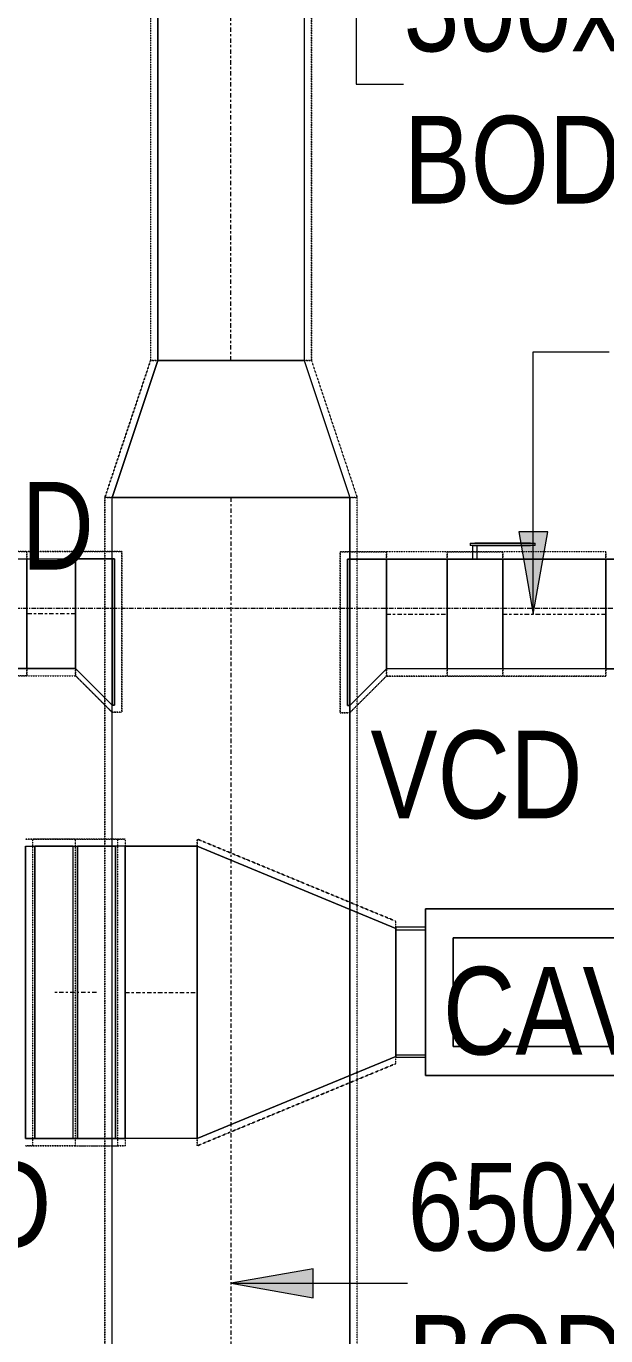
# Model space of a CAD drawing. Header units: inches. Extents: x -83664 to 20107, y -47222 to 19398.
# Drawn here: x -5834 to -4249, y -11756 to -8171 of the extents above; entities that cross this region are included whole.
import ezdxf

# ---------------------------------------------------------------- set-up
doc = ezdxf.new("R2010")
doc.units = ezdxf.units.IN
doc.header["$MEASUREMENT"] = 0
for name, pattern in [('Center', [29.999999, 12, -6, 6, -6]), ('Grid Line', [22.225, 12.7, -3.175, 3.175, -3.175]), ('Hidden 0_50', [1.0584, 0.5292, -0.5292])]:
    doc.linetypes.add(name, pattern=pattern)
for name, color, linetype, lineweight in [('G-ANNO-TEXT', 7, 'Continuous', 9), ('M-EQPM', 7, 'Continuous', 18), ('M-HVAC-DUCT-CNTR', 7, 'Center', 9), ('M-HVAC-DUCT-IDEN', 7, 'Continuous', 18), ('S-GRID', 7, 'Continuous', 9)]:
    doc.layers.add(name, color=color, linetype=linetype, lineweight=lineweight)
doc.layers.add('M-HVAC-DUCT', color=7, linetype='Continuous', lineweight=9, true_color=0xffe97f)
doc.styles.add('Arial Narrow_21', font='ARIALN.TTF', dxfattribs={"height": 240})

# ---------------------------------------------------------------- blocks, each defined once
blk = doc.blocks.new('M_Rec Tap - Beveled - Standard-8199963-FIRST FLOOR AC CONDITIONING LAYOUT - PART A')
at = {"layer": 'M-HVAC-DUCT', "color": 30, "true_color": 0xff7f00}
for p, q in [((0, 250), (-6.096, 250)), ((-6.096, -150), (-6.096, 250)), ((-6.096, 250), (-6.096, -150)), ((-6.096, 250), (0, 250)), ((100, 150), (0, 250)), ((100, 150), (0, 250)), ((100, 150), (100, -150)), ((100, -150), (100, 150)), ((-6.096, -150), (100, -150)), ((100, -150), (-6.096, -150))]:
    blk.add_line(p, q, dxfattribs=at)
blk = doc.blocks.new('M_Rec to Rnd Transition - Angle - 60 Degree-8295910-FIRST FLOOR AC CONDITIONING LAYOUT - PART A')
at = {"layer": 'M-HVAC-DUCT', "color": 30, "true_color": 0xff7f00}
for p, q in [((0, 150), (86.6, 150)), ((86.6, 150), (0, 150)), ((0, 150), (0, -150)), ((0, -150), (0, 150)), ((86.6, 0), (86.6, 150)), ((86.6, 0), (86.6, 150)), ((86.6, -150), (86.6, 0)), ((86.6, -150), (86.6, 0)), ((0, -150), (86.6, -150)), ((86.6, -150), (0, -150))]:
    blk.add_line(p, q, dxfattribs=at)
blk = doc.blocks.new('M_Rec Tap - Beveled - Standard-7691817-FIRST FLOOR AC CONDITIONING LAYOUT - PART A')
at = {"layer": 'M-HVAC-DUCT', "color": 30, "true_color": 0xff7f00}
for p, q in [((100, 150), (-6.096, 150)), ((-6.096, 150), (100, 150)), ((-6.096, 150), (-6.096, -250)), ((-6.096, -250), (-6.096, 150)), ((100, 150), (100, -150)), ((100, -150), (100, 150)), ((0, -250), (100, -150)), ((0, -250), (100, -150)), ((-6.096, -250), (0, -250)), ((0, -250), (-6.096, -250))]:
    blk.add_line(p, q, dxfattribs=at)
blk = doc.blocks.new('TEMW-ME-DMP-Volume Control Damper - Standard-7399628-FIRST FLOOR AC CONDITIONING LAYOUT - PART A')
at = {"layer": 'M-HVAC-DUCT', "color": 30, "true_color": 0xff7f00}
for p, q in [((-165.1, 188.1), (-165.1, 194.4)), ((-152.4, 194.4), (-165.1, 194.4)), ((-165.1, 188.1), (-152.4, 188.1)), ((0, 194.4), (-152.4, 194.4)), ((-152.4, 194.4), (0, 194.4)), ((0, 188.1), (-152.4, 188.1)), ((-152.4, 188.1), (0, 188.1)), ((-6.4, 150), (-6.4, 188.1)), ((6.3, 188.1), (-6.4, 188.1)), ((6.3, 188.1), (-6.4, 188.1)), ((12.7, 194.4), (0, 194.4)), ((0, 188.1), (12.7, 188.1)), ((6.3, 188.1), (6.3, 150)), ((12.7, 194.4), (12.7, 188.1)), ((-76.2, 150), (-76.2, -150)), ((-76.2, -150), (-76.2, 150)), ((76.2, 150), (-76.2, 150)), ((-76.2, 150), (76.2, 150)), ((-76.2, 150), (76.2, 150)), ((-6.4, 150), (6.3, 150)), ((-6.4, 150), (6.3, 150)), ((76.2, 150), (76.2, -150)), ((76.2, -150), (76.2, 150)), ((-76.2, -150), (76.2, -150)), ((-76.2, -150), (76.2, -150)), ((-76.2, -150), (76.2, -150))]:
    blk.add_line(p, q, dxfattribs=at)
blk = doc.blocks.new('CAV - CAV-28-9301357-FIRST FLOOR AC CONDITIONING LAYOUT - PART A')
at = {"layer": 'M-EQPM', "color": 6, "true_color": 0xff00ff}
for p, q in [((500, 228.5), (-500, 228.5)), ((-500, 228.5), (-500, -228.5)), ((-500, -228.5), (-500, 228.5)), ((-500, 228.5), (500, 228.5)), ((500, -228.5), (500, 228.5)), ((500, 228.5), (500, -228.5)), ((-500, 178), (-581.8, 178)), ((-581.8, 178), (-581.8, -178)), ((-581.8, 178), (-581.8, -178)), ((-500, 171.3), (-581.8, 171.3)), ((-581.8, -169.7), (-581.8, 171.3)), ((-581.8, -169.7), (-581.8, 171.3)), ((-500, -178), (-500, 178)), ((-500, -178), (-500, 178)), ((-500, 171.3), (-500, -169.7)), ((-500, 171.3), (-500, -169.7)), ((-425, -148.8), (-425, 148.3)), ((-425, 148.3), (425, 148.3)), ((425, 148.3), (-425, 148.3)), ((-425, 148.3), (-425, -148.8)), ((425, 148.3), (425, -148.8)), ((425, -148.8), (425, 148.3)), ((581.8, 178), (500, 178)), ((500, 178), (500, -178)), ((500, 178), (500, -178)), ((581.8, 171.3), (500, 171.3)), ((500, -169.7), (500, 171.3)), ((500, -169.7), (500, 171.3)), ((581.8, -178), (581.8, 178)), ((581.8, -178), (581.8, 178)), ((581.8, 171.3), (581.8, -169.7)), ((581.8, 171.3), (581.8, -169.7)), ((-581.8, -169.7), (-500, -169.7)), ((-581.8, -178), (-500, -178)), ((425, -148.8), (-425, -148.8)), ((-425, -148.8), (425, -148.8)), ((500, -169.7), (581.8, -169.7)), ((500, -178), (581.8, -178)), ((-500, -228.5), (500, -228.5)), ((500, -228.5), (-500, -228.5)), ((-183.8, -228.5), (-403.8, -228.5)), ((-403.8, -228.5), (-183.8, -228.5)), ((-403.8, -228.5), (-403.8, -283.2)), ((-403.8, -228.5), (-403.8, -283.2)), ((-183.8, -283.2), (-183.8, -228.5)), ((-183.8, -228.5), (-183.8, -283.2)), ((-183.8, -283.2), (-403.8, -283.2)), ((-403.8, -283.2), (-183.8, -283.2))]:
    blk.add_line(p, q, dxfattribs=at)
blk = doc.blocks.new('M_Rectangular to Round Transition - Angle - 45 Degree-8296188-FIRST FLOOR AC CONDITIONING LAYOUT - PART A')
at = {"layer": 'M-HVAC-DUCT', "color": 6, "true_color": 0xff00ff}
for p, q in [((0, 400), (543.2, 175)), ((543.2, 175), (0, 400)), ((0, 400), (0, -400)), ((0, -400), (0, 400)), ((543.2, 0), (543.2, 175)), ((543.2, 0), (543.2, 175)), ((543.2, -175), (543.2, 0)), ((543.2, -175), (543.2, 0)), ((0, -400), (543.2, -175)), ((543.2, -175), (0, -400))]:
    blk.add_line(p, q, dxfattribs=at)
blk = doc.blocks.new('M_Rec Transition - Length - Standard-9384283-FIRST FLOOR AC CONDITIONING LAYOUT - PART A')
at = {"layer": 'M-HVAC-DUCT', "color": 30, "true_color": 0xff7f00}
for p, q in [((0, 200), (375, 325)), ((0, 200), (375, 325)), ((375, -325), (375, 325)), ((375, 325), (375, -325)), ((0, 200), (0, -200)), ((0, -200), (0, 200)), ((0, -200), (375, -325)), ((375, -325), (0, -200))]:
    blk.add_line(p, q, dxfattribs=at)
blk = doc.blocks.new('M_Rectangular Elbow - Radius - 0_75 W-9516553-FIRST FLOOR AC CONDITIONING LAYOUT - PART A')
at = {"layer": 'M-HVAC-DUCT', "color": 6, "true_color": 0xff00ff}
for p, q in [((145762.4, 87156.2), (145762.4, 87956.2)), ((145762.4, 87956.2), (145866.5, 87956.2)), ((145892.6, 87956.2), (145762.4, 87956.2)), ((145866.5, 87956.2), (145866.5, 87156.2)), ((145892.6, 87956.2), (145866.5, 87956.2)), ((145892.6, 87156.2), (145892.6, 87956.2)), ((145892.6, 87956.2), (145892.6, 87156.2)), ((145866.5, 87156.2), (145762.4, 87156.2)), ((145892.6, 87156.2), (145762.4, 87156.2)), ((145866.5, 87156.2), (145892.6, 87156.2))]:
    blk.add_line(p, q, dxfattribs=at)
blk = doc.blocks.new('TEMW-SMBZ-HO-BM-HVAC-00002_rvt-1-FIRST FLOOR AC CONDITIONING LAYOUT - PART A')
at = {"layer": 'M-HVAC-DUCT', "color": 30, "linetype": 'Hidden 0_50', "true_color": 0xff7f00}
for p, q in [((145962.3, 94357.5), (145962.3, 89286)), ((145962.3, 94357.5), (145962.3, 89286)), ((146402.3, 89286), (146402.3, 94357.5)), ((146402.3, 94357.5), (146402.3, 89286)), ((145962.3, 89286), (145837.3, 88911)), ((145837.3, 88911), (145962.3, 89286)), ((146402.3, 89286), (145962.3, 89286)), ((145962.3, 89286), (146402.3, 89286)), ((146402.3, 89286), (145962.3, 89286)), ((145962.3, 89286), (146402.3, 89286)), ((146402.3, 89286), (146527.3, 88911)), ((146402.3, 89286), (146527.3, 88911)), ((145837.3, 88911), (146527.3, 88911)), ((146527.3, 88911), (145837.3, 88911)), ((145837.3, 88911), (145837.3, 84534.1)), ((145837.3, 84534.1), (145837.3, 88911)), ((145837.3, 88911), (146527.3, 88911)), ((146527.3, 88911), (145837.3, 88911)), ((146527.3, 84534.1), (146527.3, 88911)), ((146527.3, 84534.1), (146527.3, 88911)), ((145624.3, 88763.1), (145471.9, 88763.1)), ((145471.9, 88763.1), (145624.3, 88763.1)), ((145624.3, 88423.1), (145624.3, 88763.1)), ((145624.3, 88763.1), (145624.3, 88423.1)), ((145624.3, 88763.1), (145624.3, 88423.1)), ((145624.3, 88423.1), (145624.3, 88763.1)), ((145757.3, 88763.1), (145624.3, 88763.1)), ((145624.3, 88763.1), (145757.3, 88763.1)), ((145757.3, 88763.1), (145883.4, 88763.1)), ((145757.3, 88423.1), (145757.3, 88763.1)), ((145757.3, 88763.1), (145757.3, 88423.1)), ((145883.4, 88763.1), (145757.3, 88763.1)), ((145757.3, 88763.1), (145757.3, 88423.1)), ((145757.3, 88423.1), (145757.3, 88763.1)), ((145883.4, 88763.1), (145883.4, 88323.1)), ((145883.4, 88323.1), (145883.4, 88763.1)), ((146481.2, 88322.1), (146481.2, 88762.1)), ((146481.2, 88762.1), (146607.3, 88762.1)), ((146607.3, 88762.1), (146481.2, 88762.1)), ((146481.2, 88762.1), (146481.2, 88322.1)), ((146607.3, 88762.1), (146607.3, 88422.1)), ((146607.3, 88422.1), (146607.3, 88762.1)), ((146607.3, 88422.1), (146607.3, 88762.1)), ((146607.3, 88762.1), (146607.3, 88422.1)), ((146773.1, 88762.1), (146607.3, 88762.1)), ((146773.1, 88762.1), (146607.3, 88762.1)), ((146773.1, 88762.1), (146773.1, 88422.1)), ((146925.5, 88762.1), (146773.1, 88762.1)), ((146773.1, 88762.1), (146925.5, 88762.1)), ((146773.1, 88422.1), (146773.1, 88762.1)), ((146773.1, 88422.1), (146773.1, 88762.1)), ((146773.1, 88762.1), (146773.1, 88422.1)), ((146925.5, 88422.1), (146925.5, 88762.1)), ((146925.5, 88762.1), (146925.5, 88422.1)), ((147207.3, 88762.1), (146925.5, 88762.1)), ((147207.3, 88762.1), (146925.5, 88762.1)), ((146925.5, 88422.1), (146925.5, 88762.1)), ((146925.5, 88762.1), (146925.5, 88422.1)), ((147207.3, 88422.1), (147207.3, 88762.1)), ((147207.3, 88762.1), (147207.3, 88422.1)), ((147207.3, 88422.1), (147207.3, 88762.1)), ((147207.3, 88762.1), (147207.3, 88422.1)), ((145471.9, 88423.1), (145624.3, 88423.1)), ((145624.3, 88423.1), (145471.9, 88423.1)), ((145624.3, 88423.1), (145757.3, 88423.1)), ((145624.3, 88423.1), (145757.3, 88423.1)), ((145857.3, 88323.1), (145757.3, 88423.1)), ((145757.3, 88423.1), (145857.3, 88323.1)), ((146607.3, 88422.1), (146507.3, 88322.1)), ((146507.3, 88322.1), (146607.3, 88422.1)), ((146607.3, 88422.1), (146773.1, 88422.1)), ((146773.1, 88422.1), (146607.3, 88422.1)), ((146773.1, 88422.1), (146925.5, 88422.1)), ((146925.5, 88422.1), (146773.1, 88422.1)), ((146925.5, 88422.1), (147207.3, 88422.1)), ((147207.3, 88422.1), (146925.5, 88422.1)), ((145883.4, 88323.1), (145857.3, 88323.1)), ((145857.3, 88323.1), (145883.4, 88323.1)), ((146507.3, 88322.1), (146481.2, 88322.1)), ((146481.2, 88322.1), (146507.3, 88322.1))]:
    blk.add_line(p, q, dxfattribs=at)
at = {"layer": 'M-HVAC-DUCT', "color": 30, "true_color": 0xff7f00}
for p, q in [((145982.3, 89286), (145982.3, 94357.5)), ((145982.3, 94357.5), (145982.3, 89286)), ((146382.3, 94357.5), (146382.3, 89286)), ((146382.3, 94357.5), (146382.3, 89286)), ((145982.3, 89286), (146382.3, 89286)), ((146382.3, 89286), (145982.3, 89286)), ((146507.3, 88911), (145857.3, 88911)), ((145857.3, 88911), (146507.3, 88911)), ((145857.3, 84534.1), (145857.3, 88911)), ((145857.3, 84534.1), (145857.3, 88911)), ((146507.3, 88911), (146507.3, 84534.1)), ((146507.3, 84534.1), (146507.3, 88911)), ((145624.3, 88443.1), (145624.3, 88743.1)), ((145624.3, 88743.1), (145624.3, 88443.1)), ((145624.3, 88743.1), (145757.3, 88743.1)), ((145624.3, 88743.1), (145757.3, 88743.1)), ((145757.3, 88443.1), (145757.3, 88743.1)), ((145757.3, 88743.1), (145757.3, 88443.1)), ((145857.3, 88743.1), (145857.3, 88343.1)), ((145857.3, 88743.1), (145863.4, 88743.1)), ((145863.4, 88743.1), (145857.3, 88743.1)), ((145857.3, 88343.1), (145857.3, 88743.1)), ((145863.4, 88743.1), (145863.4, 88343.1)), ((145863.4, 88343.1), (145863.4, 88743.1)), ((146501.2, 88742.1), (146507.3, 88742.1)), ((146507.3, 88742.1), (146501.2, 88742.1)), ((146501.2, 88342.1), (146501.2, 88742.1)), ((146501.2, 88742.1), (146501.2, 88342.1)), ((146507.3, 88342.1), (146507.3, 88742.1)), ((146507.3, 88342.1), (146507.3, 88742.1)), ((146607.3, 88742.1), (146607.3, 88442.1)), ((146607.3, 88442.1), (146607.3, 88742.1)), ((146607.3, 88742.1), (146773.1, 88742.1)), ((146773.1, 88742.1), (146607.3, 88742.1)), ((146773.1, 88742.1), (146773.1, 88442.1)), ((146773.1, 88442.1), (146773.1, 88742.1)), ((146925.5, 88742.1), (146925.5, 88442.1)), ((146925.5, 88442.1), (146925.5, 88742.1)), ((146925.5, 88742.1), (147207.3, 88742.1)), ((147207.3, 88742.1), (146925.5, 88742.1)), ((147207.3, 88742.1), (147207.3, 88442.1)), ((147207.3, 88442.1), (147207.3, 88742.1)), ((145757.3, 88443.1), (145624.3, 88443.1)), ((145624.3, 88443.1), (145757.3, 88443.1)), ((146773.1, 88442.1), (146607.3, 88442.1)), ((146773.1, 88442.1), (146607.3, 88442.1)), ((147207.3, 88442.1), (146925.5, 88442.1)), ((147207.3, 88442.1), (146925.5, 88442.1)), ((145863.4, 88343.1), (145857.3, 88343.1)), ((145857.3, 88343.1), (145863.4, 88343.1)), ((146507.3, 88342.1), (146501.2, 88342.1)), ((146501.2, 88342.1), (146507.3, 88342.1))]:
    blk.add_line(p, q, dxfattribs=at)
at = {"layer": 'M-HVAC-DUCT', "color": 6, "linetype": 'Hidden 0_50', "true_color": 0xff00ff}
for p, q in [((145756.2, 87976.2), (145620.1, 87976.2)), ((145620.1, 87976.2), (145640.2, 87976.2)), ((145640.2, 87976.2), (145756.2, 87976.2)), ((145640.2, 87136.2), (145640.2, 87976.2)), ((145756.5, 87976.2), (145640.2, 87976.2)), ((145640.2, 87976.2), (145756.2, 87976.2)), ((145640.2, 87136.2), (145640.2, 87976.2)), ((145756.2, 87976.2), (145756.2, 87136.2)), ((145756.2, 87976.2), (145872.5, 87976.2)), ((145756.2, 87976.2), (145756.2, 87136.2)), ((145872.5, 87976.2), (145756.5, 87976.2)), ((145892.6, 87976.2), (145756.5, 87976.2)), ((145756.5, 87976.2), (145756.5, 87136.2)), ((145756.5, 87976.2), (145756.5, 87136.2)), ((145872.5, 87976.2), (145756.5, 87976.2)), ((145872.5, 87976.2), (145892.6, 87976.2)), ((145872.5, 87136.2), (145872.5, 87976.2)), ((145872.5, 87136.2), (145872.5, 87976.2)), ((145892.6, 87976.2), (145892.6, 87136.2)), ((145892.6, 87976.2), (145892.6, 87136.2)), ((146089.6, 87976.2), (146632.8, 87751.2)), ((146632.8, 87751.2), (146089.6, 87976.2)), ((146089.6, 87136.2), (146089.6, 87976.2)), ((146089.6, 87976.2), (146089.6, 87136.2)), ((146632.8, 87556.2), (146632.8, 87751.2)), ((146632.8, 87556.2), (146632.8, 87751.2)), ((146632.8, 87361.2), (146632.8, 87556.2)), ((146632.8, 87361.2), (146632.8, 87556.2)), ((146089.6, 87136.2), (146632.8, 87361.2)), ((146632.8, 87361.2), (146089.6, 87136.2)), ((145640.2, 87136.2), (145620.1, 87136.2)), ((145620.1, 87136.2), (145756.2, 87136.2)), ((145756.2, 87136.2), (145640.2, 87136.2)), ((145640.2, 87136.2), (145756.5, 87136.2)), ((145756.2, 87136.2), (145640.2, 87136.2)), ((145756.2, 87136.2), (145872.5, 87136.2)), ((145756.5, 87136.2), (145892.6, 87136.2)), ((145756.5, 87136.2), (145872.5, 87136.2)), ((145756.5, 87136.2), (145872.5, 87136.2)), ((145892.6, 87136.2), (145872.5, 87136.2))]:
    blk.add_line(p, q, dxfattribs=at)
at = {"layer": 'M-HVAC-DUCT', "color": 6, "true_color": 0xff00ff}
for p, q in [((145646.1, 87156.2), (145646.1, 87956.2)), ((145646.1, 87956.2), (145750.2, 87956.2)), ((145646.1, 87956.2), (145762.4, 87956.2)), ((145750.2, 87956.2), (145750.2, 87156.2)), ((145750.2, 87956.2), (145866.5, 87956.2)), ((145866.5, 87956.2), (145762.4, 87956.2)), ((145762.4, 87956.2), (145762.4, 87156.2)), ((145866.5, 87156.2), (145866.5, 87956.2)), ((145892.6, 87956.2), (145892.6, 87156.2)), ((145892.6, 87156.2), (145892.6, 87956.2)), ((145892.6, 87956.2), (146089.6, 87956.2)), ((146089.6, 87956.2), (145892.6, 87956.2)), ((146089.6, 87956.2), (146089.6, 87156.2)), ((146089.6, 87156.2), (146089.6, 87956.2)), ((145750.2, 87156.2), (145646.1, 87156.2)), ((145646.1, 87156.2), (145762.4, 87156.2)), ((145866.5, 87156.2), (145750.2, 87156.2)), ((145762.4, 87156.2), (145866.5, 87156.2)), ((146089.6, 87156.2), (145892.6, 87156.2)), ((146089.6, 87156.2), (145892.6, 87156.2))]:
    blk.add_line(p, q, dxfattribs=at)
at = {"layer": 'M-HVAC-DUCT-CNTR', "color": 30, "true_color": 0xff7f00}
for p, q in [((146182.3, 89286), (146182.3, 94357.5)), ((146182.3, 88911), (146182.3, 84534.1)), ((145757.3, 88593.1), (145624.3, 88593.1)), ((146607.3, 88592.1), (146773.1, 88592.1)), ((146925.5, 88592.1), (147207.3, 88592.1))]:
    blk.add_line(p, q, dxfattribs=at)
at = {"layer": 'M-HVAC-DUCT-CNTR', "color": 6, "true_color": 0xff00ff}
for p, q in [((145814.5, 87556.2), (145698.2, 87556.2)), ((145892.6, 87556.2), (146089.6, 87556.2))]:
    blk.add_line(p, q, dxfattribs=at)
at = {"layer": 'M-EQPM', "color": 6, "linetype": 'Hidden 0_50', "lineweight": 9, "true_color": 0xff00ff, "rotation": 180}
blk.add_blockref('CAV - CAV-28-9301357-FIRST FLOOR AC CONDITIONING LAYOUT - PART A', (147214.6, 87556.9), dxfattribs=at)
at = {"layer": 'M-HVAC-DUCT', "color": 6, "linetype": 'Hidden 0_50', "lineweight": 9, "true_color": 0xff00ff, "rotation": 270}
blk.add_blockref('M_Rec Transition - Length - Standard-9384283-FIRST FLOOR AC CONDITIONING LAYOUT - PART A', (146182.3, 89286), dxfattribs=at)
at = {"layer": 'M-HVAC-DUCT', "color": 6, "linetype": 'Hidden 0_50', "lineweight": 9, "true_color": 0xff00ff, "extrusion": (0, 0, -1)}
for name, p in [('TEMW-ME-DMP-Volume Control Damper - Standard-7399628-FIRST FLOOR AC CONDITIONING LAYOUT - PART A', (-146849.3, 88592.1)), ('M_Rec Tap - Beveled - Standard-7691817-FIRST FLOOR AC CONDITIONING LAYOUT - PART A', (-145857.3, 88593.1)), ('M_Rectangular Elbow - Radius - 0_75 W-9516553-FIRST FLOOR AC CONDITIONING LAYOUT - PART A', (-291512.7, 0))]:
    blk.add_blockref(name, p, dxfattribs=at)
at = {"layer": 'M-HVAC-DUCT', "color": 6, "linetype": 'Hidden 0_50', "lineweight": 9, "true_color": 0xff00ff, "extrusion": (0, 0, -1), "rotation": 180}
for name, p in [('TEMW-ME-DMP-Volume Control Damper - Standard-7399628-FIRST FLOOR AC CONDITIONING LAYOUT - PART A', (-145548.1, 88593.1)), ('M_Rec Tap - Beveled - Standard-8199963-FIRST FLOOR AC CONDITIONING LAYOUT - PART A', (-146507.3, 88592.1))]:
    blk.add_blockref(name, p, dxfattribs=at)
at = {"layer": 'M-HVAC-DUCT', "color": 6, "linetype": 'Hidden 0_50', "lineweight": 9, "true_color": 0xff00ff}
for name, p in [('M_Rec to Rnd Transition - Angle - 60 Degree-8295910-FIRST FLOOR AC CONDITIONING LAYOUT - PART A', (147207.3, 88592.1)), ('M_Rectangular Elbow - Radius - 0_75 W-9516553-FIRST FLOOR AC CONDITIONING LAYOUT - PART A', (0, 0)), ('M_Rectangular to Round Transition - Angle - 45 Degree-8296188-FIRST FLOOR AC CONDITIONING LAYOUT - PART A', (146089.6, 87556.2))]:
    blk.add_blockref(name, p, dxfattribs=at)
blk = doc.blocks.new('TEMW-SMBZ-HO-BM-HVAC-00002_rvt-2-FIRST FLOOR AC CONDITIONING LAYOUT - PART A')
at = {"layer": 'M-HVAC-DUCT', "color": 30, "linetype": 'Hidden 0_50', "true_color": 0xff7f00}
for p, q in [((145962.3, 94357.5), (145962.3, 89286)), ((145962.3, 94357.5), (145962.3, 89286)), ((146402.3, 89286), (146402.3, 94357.5)), ((146402.3, 94357.5), (146402.3, 89286)), ((145962.3, 89286), (145837.3, 88911)), ((145837.3, 88911), (145962.3, 89286)), ((146402.3, 89286), (145962.3, 89286)), ((145962.3, 89286), (146402.3, 89286)), ((146402.3, 89286), (145962.3, 89286)), ((145962.3, 89286), (146402.3, 89286)), ((146402.3, 89286), (146527.3, 88911)), ((146402.3, 89286), (146527.3, 88911)), ((145837.3, 88911), (146527.3, 88911)), ((146527.3, 88911), (145837.3, 88911)), ((145837.3, 88911), (145837.3, 84534.1)), ((145837.3, 84534.1), (145837.3, 88911)), ((145837.3, 88911), (146527.3, 88911)), ((146527.3, 88911), (145837.3, 88911)), ((146527.3, 84534.1), (146527.3, 88911)), ((146527.3, 84534.1), (146527.3, 88911)), ((145624.3, 88763.1), (145471.9, 88763.1)), ((145471.9, 88763.1), (145624.3, 88763.1)), ((145624.3, 88423.1), (145624.3, 88763.1)), ((145624.3, 88763.1), (145624.3, 88423.1)), ((145624.3, 88763.1), (145624.3, 88423.1)), ((145624.3, 88423.1), (145624.3, 88763.1)), ((145757.3, 88763.1), (145624.3, 88763.1)), ((145624.3, 88763.1), (145757.3, 88763.1)), ((145757.3, 88763.1), (145883.4, 88763.1)), ((145757.3, 88423.1), (145757.3, 88763.1)), ((145757.3, 88763.1), (145757.3, 88423.1)), ((145883.4, 88763.1), (145757.3, 88763.1)), ((145757.3, 88763.1), (145757.3, 88423.1)), ((145757.3, 88423.1), (145757.3, 88763.1)), ((145883.4, 88763.1), (145883.4, 88323.1)), ((145883.4, 88323.1), (145883.4, 88763.1)), ((146481.2, 88322.1), (146481.2, 88762.1)), ((146481.2, 88762.1), (146607.3, 88762.1)), ((146607.3, 88762.1), (146481.2, 88762.1)), ((146481.2, 88762.1), (146481.2, 88322.1)), ((146607.3, 88762.1), (146607.3, 88422.1)), ((146607.3, 88422.1), (146607.3, 88762.1)), ((146607.3, 88422.1), (146607.3, 88762.1)), ((146607.3, 88762.1), (146607.3, 88422.1)), ((146773.1, 88762.1), (146607.3, 88762.1)), ((146773.1, 88762.1), (146607.3, 88762.1)), ((146773.1, 88762.1), (146773.1, 88422.1)), ((146925.5, 88762.1), (146773.1, 88762.1)), ((146773.1, 88762.1), (146925.5, 88762.1)), ((146773.1, 88422.1), (146773.1, 88762.1)), ((146773.1, 88422.1), (146773.1, 88762.1)), ((146773.1, 88762.1), (146773.1, 88422.1)), ((146925.5, 88422.1), (146925.5, 88762.1)), ((146925.5, 88762.1), (146925.5, 88422.1)), ((147207.3, 88762.1), (146925.5, 88762.1)), ((147207.3, 88762.1), (146925.5, 88762.1)), ((146925.5, 88422.1), (146925.5, 88762.1)), ((146925.5, 88762.1), (146925.5, 88422.1)), ((147207.3, 88422.1), (147207.3, 88762.1)), ((147207.3, 88762.1), (147207.3, 88422.1)), ((147207.3, 88422.1), (147207.3, 88762.1)), ((147207.3, 88762.1), (147207.3, 88422.1)), ((145471.9, 88423.1), (145624.3, 88423.1)), ((145624.3, 88423.1), (145471.9, 88423.1)), ((145624.3, 88423.1), (145757.3, 88423.1)), ((145624.3, 88423.1), (145757.3, 88423.1)), ((145857.3, 88323.1), (145757.3, 88423.1)), ((145757.3, 88423.1), (145857.3, 88323.1)), ((146607.3, 88422.1), (146507.3, 88322.1)), ((146507.3, 88322.1), (146607.3, 88422.1)), ((146607.3, 88422.1), (146773.1, 88422.1)), ((146773.1, 88422.1), (146607.3, 88422.1)), ((146773.1, 88422.1), (146925.5, 88422.1)), ((146925.5, 88422.1), (146773.1, 88422.1)), ((146925.5, 88422.1), (147207.3, 88422.1)), ((147207.3, 88422.1), (146925.5, 88422.1)), ((145883.4, 88323.1), (145857.3, 88323.1)), ((145857.3, 88323.1), (145883.4, 88323.1)), ((146507.3, 88322.1), (146481.2, 88322.1)), ((146481.2, 88322.1), (146507.3, 88322.1))]:
    blk.add_line(p, q, dxfattribs=at)
at = {"layer": 'M-HVAC-DUCT', "color": 30, "true_color": 0xff7f00}
for p, q in [((145982.3, 89286), (145982.3, 94357.5)), ((145982.3, 94357.5), (145982.3, 89286)), ((146382.3, 94357.5), (146382.3, 89286)), ((146382.3, 94357.5), (146382.3, 89286)), ((145982.3, 89286), (146382.3, 89286)), ((146382.3, 89286), (145982.3, 89286)), ((146507.3, 88911), (145857.3, 88911)), ((145857.3, 88911), (146507.3, 88911)), ((145857.3, 84534.1), (145857.3, 88911)), ((145857.3, 84534.1), (145857.3, 88911)), ((146507.3, 88911), (146507.3, 84534.1)), ((146507.3, 84534.1), (146507.3, 88911)), ((145624.3, 88443.1), (145624.3, 88743.1)), ((145624.3, 88743.1), (145624.3, 88443.1)), ((145624.3, 88743.1), (145757.3, 88743.1)), ((145624.3, 88743.1), (145757.3, 88743.1)), ((145757.3, 88443.1), (145757.3, 88743.1)), ((145757.3, 88743.1), (145757.3, 88443.1)), ((145857.3, 88743.1), (145857.3, 88343.1)), ((145857.3, 88743.1), (145863.4, 88743.1)), ((145863.4, 88743.1), (145857.3, 88743.1)), ((145857.3, 88343.1), (145857.3, 88743.1)), ((145863.4, 88743.1), (145863.4, 88343.1)), ((145863.4, 88343.1), (145863.4, 88743.1)), ((146501.2, 88742.1), (146507.3, 88742.1)), ((146507.3, 88742.1), (146501.2, 88742.1)), ((146501.2, 88342.1), (146501.2, 88742.1)), ((146501.2, 88742.1), (146501.2, 88342.1)), ((146507.3, 88342.1), (146507.3, 88742.1)), ((146507.3, 88342.1), (146507.3, 88742.1)), ((146607.3, 88742.1), (146607.3, 88442.1)), ((146607.3, 88442.1), (146607.3, 88742.1)), ((146607.3, 88742.1), (146773.1, 88742.1)), ((146773.1, 88742.1), (146607.3, 88742.1)), ((146773.1, 88742.1), (146773.1, 88442.1)), ((146773.1, 88442.1), (146773.1, 88742.1)), ((146925.5, 88742.1), (146925.5, 88442.1)), ((146925.5, 88442.1), (146925.5, 88742.1)), ((146925.5, 88742.1), (147207.3, 88742.1)), ((147207.3, 88742.1), (146925.5, 88742.1)), ((147207.3, 88742.1), (147207.3, 88442.1)), ((147207.3, 88442.1), (147207.3, 88742.1)), ((145757.3, 88443.1), (145624.3, 88443.1)), ((145624.3, 88443.1), (145757.3, 88443.1)), ((146773.1, 88442.1), (146607.3, 88442.1)), ((146773.1, 88442.1), (146607.3, 88442.1)), ((147207.3, 88442.1), (146925.5, 88442.1)), ((147207.3, 88442.1), (146925.5, 88442.1)), ((145863.4, 88343.1), (145857.3, 88343.1)), ((145857.3, 88343.1), (145863.4, 88343.1)), ((146507.3, 88342.1), (146501.2, 88342.1)), ((146501.2, 88342.1), (146507.3, 88342.1))]:
    blk.add_line(p, q, dxfattribs=at)
at = {"layer": 'M-HVAC-DUCT', "color": 6, "linetype": 'Hidden 0_50', "true_color": 0xff00ff}
for p, q in [((145756.2, 87976.2), (145620.1, 87976.2)), ((145620.1, 87976.2), (145640.2, 87976.2)), ((145640.2, 87976.2), (145756.2, 87976.2)), ((145640.2, 87136.2), (145640.2, 87976.2)), ((145756.5, 87976.2), (145640.2, 87976.2)), ((145640.2, 87976.2), (145756.2, 87976.2)), ((145640.2, 87136.2), (145640.2, 87976.2)), ((145756.2, 87976.2), (145756.2, 87136.2)), ((145756.2, 87976.2), (145872.5, 87976.2)), ((145756.2, 87976.2), (145756.2, 87136.2)), ((145872.5, 87976.2), (145756.5, 87976.2)), ((145892.6, 87976.2), (145756.5, 87976.2)), ((145756.5, 87976.2), (145756.5, 87136.2)), ((145756.5, 87976.2), (145756.5, 87136.2)), ((145872.5, 87976.2), (145756.5, 87976.2)), ((145872.5, 87976.2), (145892.6, 87976.2)), ((145872.5, 87136.2), (145872.5, 87976.2)), ((145872.5, 87136.2), (145872.5, 87976.2)), ((145892.6, 87976.2), (145892.6, 87136.2)), ((145892.6, 87976.2), (145892.6, 87136.2)), ((146089.6, 87976.2), (146632.8, 87751.2)), ((146632.8, 87751.2), (146089.6, 87976.2)), ((146089.6, 87136.2), (146089.6, 87976.2)), ((146089.6, 87976.2), (146089.6, 87136.2)), ((146632.8, 87556.2), (146632.8, 87751.2)), ((146632.8, 87556.2), (146632.8, 87751.2)), ((146632.8, 87361.2), (146632.8, 87556.2)), ((146632.8, 87361.2), (146632.8, 87556.2)), ((146089.6, 87136.2), (146632.8, 87361.2)), ((146632.8, 87361.2), (146089.6, 87136.2)), ((145640.2, 87136.2), (145620.1, 87136.2)), ((145620.1, 87136.2), (145756.2, 87136.2)), ((145756.2, 87136.2), (145640.2, 87136.2)), ((145640.2, 87136.2), (145756.5, 87136.2)), ((145756.2, 87136.2), (145640.2, 87136.2)), ((145756.2, 87136.2), (145872.5, 87136.2)), ((145756.5, 87136.2), (145892.6, 87136.2)), ((145756.5, 87136.2), (145872.5, 87136.2)), ((145756.5, 87136.2), (145872.5, 87136.2)), ((145892.6, 87136.2), (145872.5, 87136.2))]:
    blk.add_line(p, q, dxfattribs=at)
at = {"layer": 'M-HVAC-DUCT', "color": 6, "true_color": 0xff00ff}
for p, q in [((145646.1, 87156.2), (145646.1, 87956.2)), ((145646.1, 87956.2), (145750.2, 87956.2)), ((145646.1, 87956.2), (145762.4, 87956.2)), ((145750.2, 87956.2), (145750.2, 87156.2)), ((145750.2, 87956.2), (145866.5, 87956.2)), ((145866.5, 87956.2), (145762.4, 87956.2)), ((145762.4, 87956.2), (145762.4, 87156.2)), ((145866.5, 87156.2), (145866.5, 87956.2)), ((145892.6, 87956.2), (145892.6, 87156.2)), ((145892.6, 87156.2), (145892.6, 87956.2)), ((145892.6, 87956.2), (146089.6, 87956.2)), ((146089.6, 87956.2), (145892.6, 87956.2)), ((146089.6, 87956.2), (146089.6, 87156.2)), ((146089.6, 87156.2), (146089.6, 87956.2)), ((145750.2, 87156.2), (145646.1, 87156.2)), ((145646.1, 87156.2), (145762.4, 87156.2)), ((145866.5, 87156.2), (145750.2, 87156.2)), ((145762.4, 87156.2), (145866.5, 87156.2)), ((146089.6, 87156.2), (145892.6, 87156.2)), ((146089.6, 87156.2), (145892.6, 87156.2))]:
    blk.add_line(p, q, dxfattribs=at)
at = {"layer": 'M-HVAC-DUCT-CNTR', "color": 30, "true_color": 0xff7f00}
for p, q in [((146182.3, 89286), (146182.3, 94357.5)), ((146182.3, 88911), (146182.3, 84534.1)), ((145757.3, 88593.1), (145624.3, 88593.1)), ((146607.3, 88592.1), (146773.1, 88592.1)), ((146925.5, 88592.1), (147207.3, 88592.1))]:
    blk.add_line(p, q, dxfattribs=at)
at = {"layer": 'M-HVAC-DUCT-CNTR', "color": 6, "true_color": 0xff00ff}
for p, q in [((145814.5, 87556.2), (145698.2, 87556.2)), ((145892.6, 87556.2), (146089.6, 87556.2))]:
    blk.add_line(p, q, dxfattribs=at)
at = {"layer": 'M-EQPM', "color": 6, "linetype": 'Hidden 0_50', "lineweight": 9, "true_color": 0xff00ff, "rotation": 180}
blk.add_blockref('CAV - CAV-28-9301357-FIRST FLOOR AC CONDITIONING LAYOUT - PART A', (147214.6, 87556.9), dxfattribs=at)
at = {"layer": 'M-HVAC-DUCT', "color": 6, "linetype": 'Hidden 0_50', "lineweight": 9, "true_color": 0xff00ff, "rotation": 270}
blk.add_blockref('M_Rec Transition - Length - Standard-9384283-FIRST FLOOR AC CONDITIONING LAYOUT - PART A', (146182.3, 89286), dxfattribs=at)
at = {"layer": 'M-HVAC-DUCT', "color": 6, "linetype": 'Hidden 0_50', "lineweight": 9, "true_color": 0xff00ff, "extrusion": (0, 0, -1)}
for name, p in [('TEMW-ME-DMP-Volume Control Damper - Standard-7399628-FIRST FLOOR AC CONDITIONING LAYOUT - PART A', (-146849.3, 88592.1)), ('M_Rec Tap - Beveled - Standard-7691817-FIRST FLOOR AC CONDITIONING LAYOUT - PART A', (-145857.3, 88593.1)), ('M_Rectangular Elbow - Radius - 0_75 W-9516553-FIRST FLOOR AC CONDITIONING LAYOUT - PART A', (-291512.7, 0))]:
    blk.add_blockref(name, p, dxfattribs=at)
at = {"layer": 'M-HVAC-DUCT', "color": 6, "linetype": 'Hidden 0_50', "lineweight": 9, "true_color": 0xff00ff, "extrusion": (0, 0, -1), "rotation": 180}
for name, p in [('TEMW-ME-DMP-Volume Control Damper - Standard-7399628-FIRST FLOOR AC CONDITIONING LAYOUT - PART A', (-145548.1, 88593.1)), ('M_Rec Tap - Beveled - Standard-8199963-FIRST FLOOR AC CONDITIONING LAYOUT - PART A', (-146507.3, 88592.1))]:
    blk.add_blockref(name, p, dxfattribs=at)
at = {"layer": 'M-HVAC-DUCT', "color": 6, "linetype": 'Hidden 0_50', "lineweight": 9, "true_color": 0xff00ff}
for name, p in [('M_Rec to Rnd Transition - Angle - 60 Degree-8295910-FIRST FLOOR AC CONDITIONING LAYOUT - PART A', (147207.3, 88592.1)), ('M_Rectangular Elbow - Radius - 0_75 W-9516553-FIRST FLOOR AC CONDITIONING LAYOUT - PART A', (0, 0)), ('M_Rectangular to Round Transition - Angle - 45 Degree-8296188-FIRST FLOOR AC CONDITIONING LAYOUT - PART A', (146089.6, 87556.2))]:
    blk.add_blockref(name, p, dxfattribs=at)

msp = doc.modelspace()

# ---------------------------------------------------------------- hatches: boundary and pattern name
at = {"layer": 'M-HVAC-DUCT-IDEN', "lineweight": 9}
for points in [[(-4447.7, -9780.1), (-4408, -9555.1), (-4487.4, -9555.1)], [(-5274.3, -11612.3), (-5049.3, -11651.9), (-5049.3, -11572.6)]]:
    msp.add_hatch(color=256, dxfattribs=at).paths.add_polyline_path(points)

# ---------------------------------------------------------------- linework, layer by layer
for p, q in [((-4932, -7788.8), (-4932, -8329.2)), ((-4932, -8329.2), (-4802.2, -8329.2)), ((-4447.7, -9062.5), (-4240.2, -9062.5)), ((-4447.7, -9780.1), (-4447.7, -9062.5)), ((-4408, -9555.1), (-4487.4, -9555.1)), ((-4487.4, -9555.1), (-4447.7, -9780.1)), ((-4447.7, -9780.1), (-4408, -9555.1)), ((-5049.3, -11572.6), (-5274.3, -11612.3)), ((-5049.3, -11651.9), (-5049.3, -11572.6)), ((-5274.3, -11612.3), (-5049.3, -11651.9)), ((-5274.3, -11612.3), (-4791.4, -11612.3))]:
    msp.add_line(p, q, dxfattribs=at)
at = {"layer": 'S-GRID', "color": 254, "linetype": 'Grid Line', "true_color": 0xdcdcdc}
msp.add_line((20106.7, -9764.5), (-81517, -9764.5), dxfattribs=at)

# ---------------------------------------------------------------- block references
at = {"lineweight": 5}
for name in ['TEMW-SMBZ-HO-BM-HVAC-00002_rvt-1-FIRST FLOOR AC CONDITIONING LAYOUT - PART A', 'TEMW-SMBZ-HO-BM-HVAC-00002_rvt-2-FIRST FLOOR AC CONDITIONING LAYOUT - PART A']:
    msp.add_blockref(name, (-151456.7, -98372.2), dxfattribs=at)

# ---------------------------------------------------------------- texts
at = {"layer": 'G-ANNO-TEXT', "char_height": 240, "attachment_point": 1, "style": 'Arial Narrow_21'}
for s, insert, width in [('VCD', (-6229.4, -9418.3), 733.544), ('VCD', (-4892.9, -10099.3), 733.544), ('CAV-28', (-4694.8, -10746), 1214.557), ('VCD', (-6345.9, -11275.9), 733.544)]:
    msp.add_mtext(s, dxfattribs=dict(at, insert=insert, width=width))
at = {"layer": 'M-HVAC-DUCT-IDEN', "lineweight": 9, "char_height": 240, "attachment_point": 1, "style": 'Arial Narrow_21'}
for s, insert, width in [('300x200 RAD', (-4802.2, -7999.6), 2152.531), ('BOD : 3650', (-4802.2, -8416.3), 1803.797), ('650x350 SAD', (-4791.4, -11282.7), 2128.48), ('BOD : 2965', (-4791.4, -11699.4), 1803.797)]:
    msp.add_mtext(s, dxfattribs=dict(at, insert=insert, width=width))

doc.saveas('drawing.dxf')
